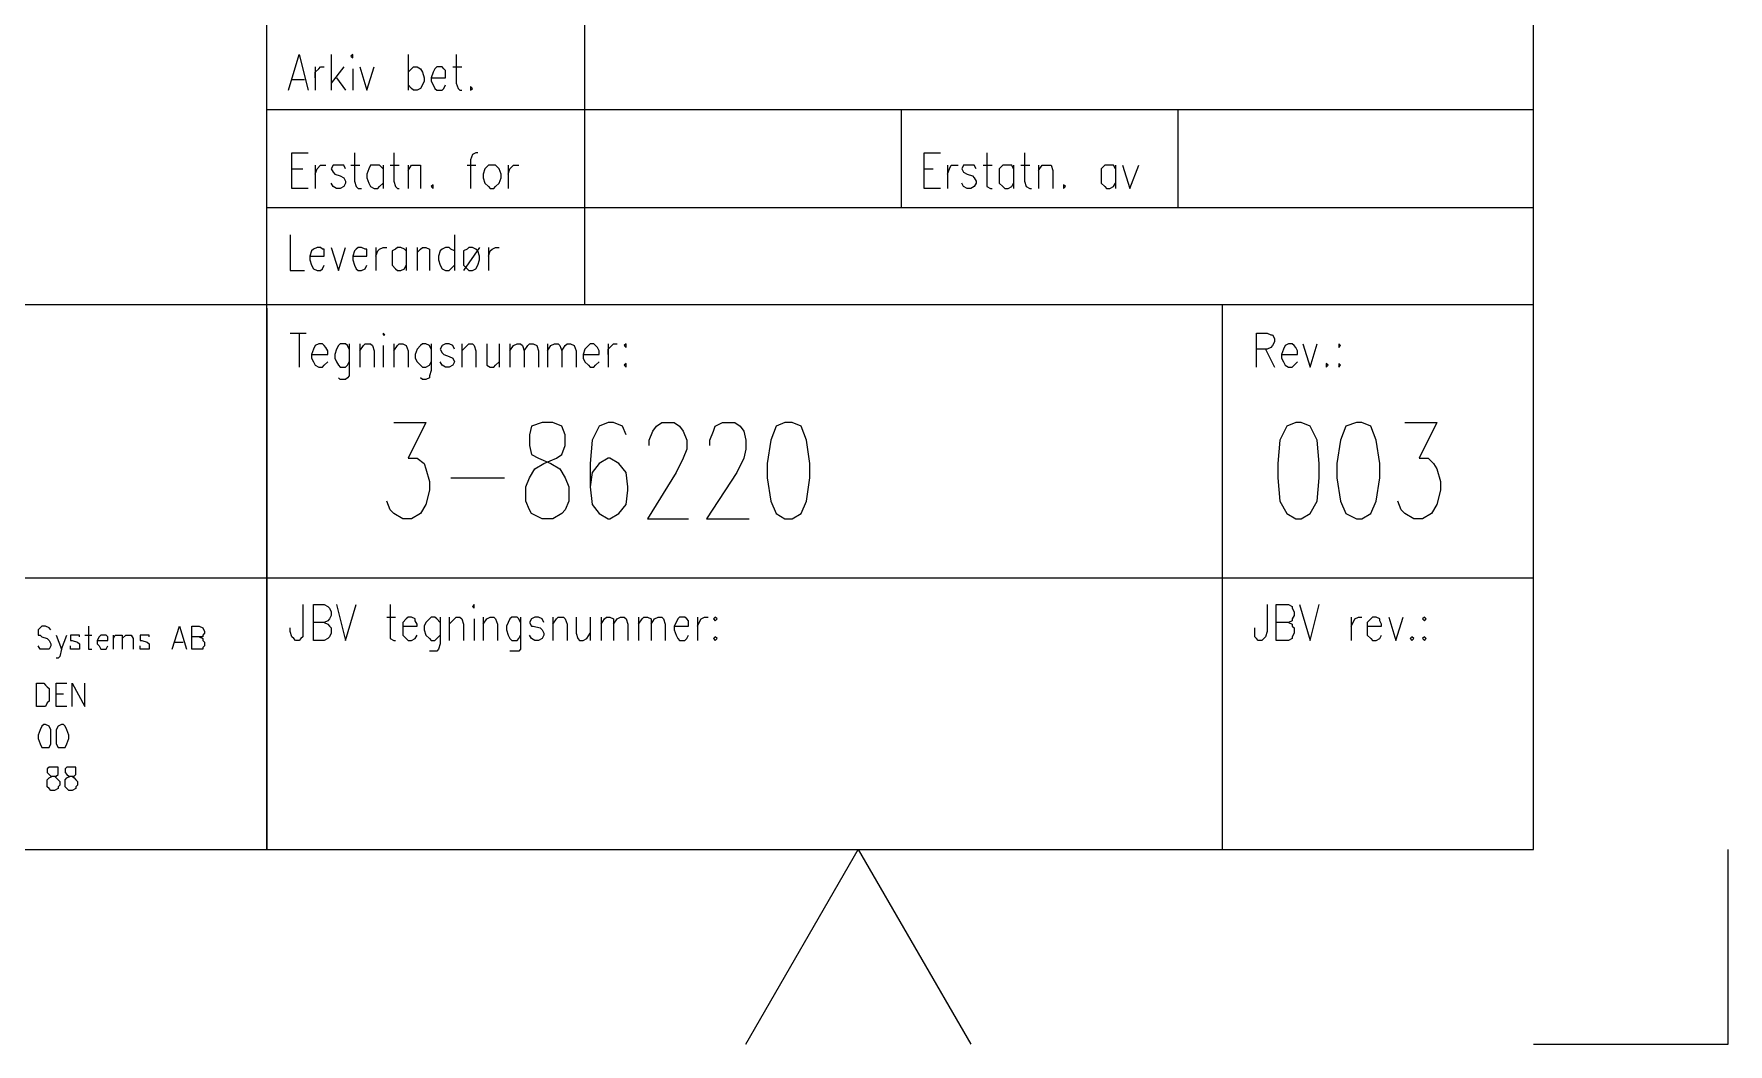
# Model space of a CAD drawing. Header units: millimetres. Extents: x -45 to 90, y -17 to 16.
# Drawn here: x 85.528 to 89.876, y -6.707 to -4.114 of the extents above; entities that cross this region are included whole.
import ezdxf

# ---------------------------------------------------------------- set-up
doc = ezdxf.new("R2010")
doc.units = ezdxf.units.MM
doc.layers.add('PDF_Geometry', color=7, linetype='Continuous')

msp = doc.modelspace()

# ---------------------------------------------------------------- linework, layer by layer
at = {"layer": 'PDF_Geometry', "lineweight": 25}
for points in [[(-44.1267, 7.6371), (-44.1267, -6.2069), (89.3766, -6.2069), (89.3766, 7.6371)], [(86.3417, -4.1715), (86.3465, -4.1761), (86.3465, -4.1715), (86.3465, -4.167)], [(86.649, -4.2495), (86.649, -4.2541), (86.649, -4.2586), (86.6536, -4.2541)], [(86.6994, -4.4512), (86.6949, -4.4512), (86.6855, -4.4603), (86.6811, -4.4741), (86.6811, -4.4833), (86.6855, -4.497), (86.6949, -4.5062), (86.6994, -4.5108), (86.7086, -4.5108), (86.7132, -4.5062), (86.7224, -4.497), (86.727, -4.4833), (86.727, -4.4741), (86.7224, -4.4603), (86.7132, -4.4512), (86.7086, -4.4512)], [(86.5528, -4.5016), (86.5482, -4.5062), (86.5528, -4.5108), (86.5528, -4.5062)], [(88.1709, -4.5016), (88.1709, -4.5062), (88.1709, -4.5108), (88.1753, -4.5062)], [(86.6444, -4.662), (86.6399, -4.6666), (86.6307, -4.6712), (86.6307, -4.685), (86.6307, -4.6941), (86.6307, -4.7079), (86.6399, -4.7171), (86.6444, -4.7216), (86.6536, -4.7216), (86.6628, -4.7171), (86.6674, -4.7079), (86.6719, -4.6941), (86.6719, -4.685), (86.6674, -4.6712), (86.6628, -4.6666), (86.6536, -4.662)], [(86.4244, -4.8867), (86.429, -4.8867), (86.4244, -4.8821)], [(87.0478, -4.9096), (87.0433, -4.9142), (87.0478, -4.9188), (87.0478, -4.9142)], [(88.8769, -4.9096), (88.8769, -4.9142), (88.8769, -4.9188), (88.8815, -4.9142)], [(87.0478, -4.96), (87.0433, -4.9646), (87.0478, -4.9692), (87.0478, -4.9646)], [(88.8448, -4.96), (88.8448, -4.9646), (88.8448, -4.9692), (88.8494, -4.9646)], [(88.8769, -4.96), (88.8769, -4.9646), (88.8769, -4.9692), (88.8815, -4.9646)], [(86.8324, -5.1113), (86.8049, -5.1205), (86.8001, -5.1434), (86.8001, -5.1709), (86.8049, -5.1938), (86.8232, -5.203), (86.8553, -5.2167), (86.8782, -5.2305), (86.892, -5.2534), (86.9011, -5.2763), (86.9011, -5.313), (86.892, -5.3359), (86.8828, -5.3451), (86.8599, -5.3588), (86.8324, -5.3588), (86.8049, -5.3451), (86.8001, -5.3359), (86.7911, -5.313), (86.7911, -5.2763), (86.8001, -5.2534), (86.814, -5.2305), (86.837, -5.2167), (86.8691, -5.203), (86.8828, -5.1938), (86.892, -5.1709), (86.892, -5.1434), (86.8828, -5.1205), (86.8599, -5.1113)], [(87.4558, -5.1113), (87.4329, -5.1205), (87.4192, -5.1571), (87.41, -5.2167), (87.41, -5.2534), (87.4192, -5.313), (87.4329, -5.3451), (87.4558, -5.3588), (87.4742, -5.3588), (87.4971, -5.3451), (87.5108, -5.313), (87.52, -5.2534), (87.52, -5.2167), (87.5108, -5.1571), (87.4971, -5.1205), (87.4742, -5.1113)], [(88.7669, -5.1113), (88.744, -5.1205), (88.7256, -5.1571), (88.721, -5.2167), (88.721, -5.2534), (88.7256, -5.313), (88.744, -5.3451), (88.7669, -5.3588), (88.7806, -5.3588), (88.8036, -5.3451), (88.8219, -5.313), (88.8265, -5.2534), (88.8265, -5.2167), (88.8219, -5.1571), (88.8036, -5.1205), (88.7806, -5.1113)], [(88.9227, -5.1113), (88.8952, -5.1205), (88.8815, -5.1571), (88.8723, -5.2167), (88.8723, -5.2534), (88.8815, -5.313), (88.8952, -5.3451), (88.9227, -5.3588), (88.9365, -5.3588), (88.9594, -5.3451), (88.9732, -5.313), (88.9823, -5.2534), (88.9823, -5.2167), (88.9732, -5.1571), (88.9594, -5.1205), (88.9365, -5.1113)], [(86.6536, -5.5835), (86.6582, -5.588), (86.6582, -5.5835), (86.6582, -5.5789)], [(87.277, -5.611), (87.2725, -5.6155), (87.277, -5.6201), (87.2816, -5.6155)], [(89.0969, -5.611), (89.0922, -5.6155), (89.0969, -5.6201), (89.1015, -5.6155)], [(87.277, -5.6614), (87.2725, -5.666), (87.277, -5.6706), (87.2816, -5.666)], [(89.0649, -5.6614), (89.0603, -5.666), (89.0649, -5.6706), (89.0694, -5.666)], [(89.0969, -5.6614), (89.0922, -5.666), (89.0969, -5.6706), (89.1015, -5.666)], [(85.5351, -5.8402), (85.5351, -5.7806), (85.5534, -5.7806), (85.558, -5.7852), (85.5626, -5.7897), (85.5672, -5.7943), (85.5672, -5.8035), (85.5672, -5.8172), (85.5672, -5.8264), (85.5626, -5.831), (85.558, -5.8402), (85.5534, -5.8402)], [(85.5534, -5.886), (85.5488, -5.8906), (85.5442, -5.8998), (85.5395, -5.9135), (85.5395, -5.9227), (85.5442, -5.9362), (85.5488, -5.9456), (85.5534, -5.9456), (85.558, -5.9456), (85.5672, -5.9456), (85.5718, -5.9362), (85.5718, -5.9227), (85.5718, -5.9135), (85.5718, -5.8998), (85.5672, -5.8906), (85.558, -5.886)], [(85.5993, -5.886), (85.5901, -5.8906), (85.5855, -5.8998), (85.5855, -5.9135), (85.5855, -5.9227), (85.5855, -5.9362), (85.5901, -5.9456), (85.5993, -5.9456), (85.6038, -5.9456), (85.6084, -5.9456), (85.613, -5.9362), (85.6176, -5.9227), (85.6176, -5.9135), (85.613, -5.8998), (85.6084, -5.8906), (85.6038, -5.886)], [(85.5718, -5.996), (85.5672, -5.996), (85.5626, -6.0006), (85.5626, -6.0098), (85.5672, -6.0144), (85.5718, -6.0189), (85.5809, -6.0189), (85.5855, -6.0235), (85.5901, -6.0281), (85.5947, -6.0327), (85.5947, -6.0419), (85.5901, -6.0465), (85.5901, -6.0508), (85.5809, -6.0556), (85.5718, -6.0556), (85.5672, -6.0508), (85.5626, -6.0465), (85.5626, -6.0419), (85.5626, -6.0327), (85.5626, -6.0281), (85.5672, -6.0235), (85.5763, -6.0189), (85.5855, -6.0189), (85.5901, -6.0144), (85.5901, -6.0098), (85.5901, -6.0006), (85.5901, -5.996), (85.5809, -5.996)], [(85.6176, -5.996), (85.613, -5.996), (85.6084, -6.0006), (85.6084, -6.0098), (85.613, -6.0144), (85.6176, -6.0189), (85.6268, -6.0189), (85.6313, -6.0235), (85.6359, -6.0281), (85.6405, -6.0327), (85.6405, -6.0419), (85.6359, -6.0465), (85.6359, -6.0508), (85.6268, -6.0556), (85.6176, -6.0556), (85.613, -6.0508), (85.6084, -6.0465), (85.6084, -6.0419), (85.6084, -6.0327), (85.6084, -6.0281), (85.613, -6.0235), (85.6222, -6.0189), (85.6313, -6.0189), (85.6359, -6.0144), (85.6359, -6.0098), (85.6359, -6.0006), (85.6359, -5.996), (85.6268, -5.996)]]:
    msp.add_lwpolyline(points, close=True, dxfattribs=at)
for points in [[(89.3766, -1.2836), (80.0662, -1.2836), (80.0662, -6.2069), (89.3766, -6.2069), (89.3766, -3.0576)], [(86.1264, -4.8179), (86.1264, -6.2069), (86.1264, -2.0353), (86.1264, -1.2836)], [(86.9424, -4.8087), (86.9424, -2.0353), (86.9424, -1.2836)], [(89.3766, -5.8585), (89.3766, -2.5075)], [(86.1814, -4.2586), (86.2089, -4.167), (86.2319, -4.2586)], [(86.2915, -4.167), (86.2915, -4.2586)], [(86.4886, -4.167), (86.4886, -4.2586)], [(86.6123, -4.167), (86.6123, -4.2403), (86.6169, -4.2541), (86.6215, -4.2586), (86.6261, -4.2586)], [(86.2502, -4.1991), (86.2502, -4.2586)], [(86.2502, -4.2266), (86.2502, -4.2128), (86.2594, -4.2036), (86.264, -4.1991), (86.2731, -4.1991)], [(86.3235, -4.1991), (86.2915, -4.2403)], [(86.3465, -4.2036), (86.3465, -4.2586)], [(86.3648, -4.1991), (86.3831, -4.2586), (86.4015, -4.1991)], [(86.4886, -4.2128), (86.4977, -4.2036), (86.5023, -4.1991), (86.5115, -4.1991), (86.5207, -4.2036), (86.5252, -4.2128), (86.5298, -4.2266), (86.5298, -4.2357), (86.5252, -4.2449), (86.5207, -4.2541), (86.5115, -4.2586), (86.5023, -4.2586), (86.4977, -4.2541), (86.4886, -4.2449)], [(86.5482, -4.2266), (86.5848, -4.2266), (86.5848, -4.2172), (86.5848, -4.2082), (86.5803, -4.2036), (86.5757, -4.1991), (86.5619, -4.1991), (86.5573, -4.2036), (86.5528, -4.2128), (86.5482, -4.2266), (86.5482, -4.2357), (86.5528, -4.2449), (86.5573, -4.2541), (86.5619, -4.2586), (86.5757, -4.2586), (86.5803, -4.2541), (86.5848, -4.2449)], [(86.6032, -4.1991), (86.6261, -4.1991)], [(86.1906, -4.2311), (86.2227, -4.2311)], [(86.3052, -4.2266), (86.3281, -4.2586)], [(89.3766, -4.3091), (86.1264, -4.3091)], [(87.7538, -4.3091), (87.7538, -4.561)], [(88.4643, -4.3091), (88.4643, -4.561)], [(86.2319, -4.5108), (86.1906, -4.5108), (86.1906, -4.4191), (86.2319, -4.4191)], [(86.3511, -4.4191), (86.3511, -4.4924), (86.3556, -4.5062), (86.3602, -4.5108), (86.3694, -4.5108)], [(86.4519, -4.4191), (86.4519, -4.4924), (86.4563, -4.5062), (86.4611, -4.5108), (86.4657, -4.5108)], [(86.6674, -4.4191), (86.6628, -4.4191), (86.6536, -4.4237), (86.649, -4.4374), (86.649, -4.5108)], [(87.8546, -4.5108), (87.8134, -4.5108), (87.8134, -4.4191), (87.8546, -4.4191)], [(87.9738, -4.4191), (87.9738, -4.4924), (87.9738, -4.5062), (87.983, -4.5108), (87.9876, -4.5108)], [(88.0701, -4.4191), (88.0701, -4.4924), (88.0747, -4.5062), (88.0838, -4.5108), (88.0884, -4.5108)], [(86.1906, -4.4603), (86.2181, -4.4603)], [(86.2502, -4.4512), (86.2502, -4.5108)], [(86.2502, -4.4741), (86.2548, -4.4603), (86.264, -4.4512), (86.2685, -4.4512), (86.2777, -4.4512)], [(86.3281, -4.4603), (86.3235, -4.4512), (86.3144, -4.4512), (86.3052, -4.4512), (86.296, -4.4512), (86.2915, -4.4603), (86.296, -4.4695), (86.3006, -4.4741), (86.3144, -4.4787), (86.3235, -4.4833), (86.3281, -4.4924), (86.3281, -4.497), (86.3235, -4.5062), (86.3144, -4.5108), (86.3052, -4.5108), (86.296, -4.5062), (86.2915, -4.497)], [(86.3417, -4.4512), (86.3648, -4.4512)], [(86.4244, -4.4603), (86.4152, -4.4512), (86.4106, -4.4512), (86.4015, -4.4512), (86.3923, -4.4512), (86.3877, -4.4603), (86.3831, -4.4741), (86.3831, -4.4833), (86.3877, -4.497), (86.3923, -4.5062), (86.4015, -4.5108), (86.4106, -4.5108), (86.4152, -4.5062), (86.4244, -4.497)], [(86.4244, -4.4512), (86.4244, -4.5108)], [(86.4427, -4.4512), (86.4657, -4.4512)], [(86.4886, -4.4512), (86.4886, -4.5108)], [(86.4886, -4.4649), (86.4977, -4.4512), (86.5023, -4.4512), (86.5115, -4.4512), (86.5207, -4.4512), (86.5207, -4.4649), (86.5207, -4.5108)], [(86.6399, -4.4512), (86.6628, -4.4512)], [(86.7453, -4.4512), (86.7453, -4.5108)], [(86.7453, -4.4741), (86.7499, -4.4603), (86.759, -4.4512), (86.7636, -4.4512), (86.7728, -4.4512)], [(87.8134, -4.4603), (87.8363, -4.4603)], [(87.873, -4.4512), (87.873, -4.5108)], [(87.873, -4.4741), (87.8776, -4.4603), (87.8821, -4.4512), (87.8913, -4.4512), (87.9005, -4.4512)], [(87.9461, -4.4603), (87.9417, -4.4512), (87.9326, -4.4512), (87.9234, -4.4512), (87.9142, -4.4512), (87.9097, -4.4603), (87.9142, -4.4695), (87.9234, -4.4741), (87.9372, -4.4787), (87.9417, -4.4833), (87.9461, -4.4924), (87.9461, -4.497), (87.9417, -4.5062), (87.9326, -4.5108), (87.9234, -4.5108), (87.9142, -4.5062), (87.9097, -4.497)], [(87.9647, -4.4512), (87.9876, -4.4512)], [(88.0426, -4.4603), (88.038, -4.4512), (88.0288, -4.4512), (88.0197, -4.4512), (88.0151, -4.4512), (88.0059, -4.4603), (88.0059, -4.4741), (88.0059, -4.4833), (88.0059, -4.497), (88.0151, -4.5062), (88.0197, -4.5108), (88.0288, -4.5108), (88.038, -4.5062), (88.0426, -4.497)], [(88.0426, -4.4512), (88.0426, -4.5108)], [(88.0607, -4.4512), (88.0838, -4.4512)], [(88.1068, -4.4512), (88.1068, -4.5108)], [(88.1068, -4.4649), (88.1159, -4.4512), (88.1251, -4.4512), (88.1343, -4.4512), (88.1389, -4.4512), (88.1434, -4.4649), (88.1434, -4.5108)], [(88.3039, -4.4603), (88.2993, -4.4512), (88.2899, -4.4512), (88.281, -4.4512), (88.2764, -4.4512), (88.2672, -4.4603), (88.2672, -4.4741), (88.2672, -4.4833), (88.2672, -4.497), (88.2764, -4.5062), (88.281, -4.5108), (88.2899, -4.5108), (88.2993, -4.5062), (88.3039, -4.497)], [(88.3039, -4.4512), (88.3039, -4.5108)], [(88.3222, -4.4512), (88.3406, -4.5108), (88.3635, -4.4512)], [(89.3766, -4.561), (86.1264, -4.561)], [(86.186, -4.63), (86.186, -4.7216), (86.2227, -4.7216)], [(86.6078, -4.63), (86.6078, -4.7216)], [(86.2364, -4.685), (86.2731, -4.685), (86.2731, -4.6756), (86.2731, -4.6666), (86.2685, -4.6666), (86.264, -4.662), (86.2548, -4.662), (86.2456, -4.6666), (86.241, -4.6712), (86.2364, -4.685), (86.2364, -4.6941), (86.241, -4.7079), (86.2456, -4.7171), (86.2548, -4.7216), (86.264, -4.7216), (86.2685, -4.7171), (86.2731, -4.7079)], [(86.2915, -4.662), (86.3098, -4.7216), (86.3281, -4.662)], [(86.3465, -4.685), (86.3831, -4.685), (86.3831, -4.6756), (86.3831, -4.6666), (86.3786, -4.6666), (86.3694, -4.662), (86.3602, -4.662), (86.3556, -4.6666), (86.3511, -4.6712), (86.3465, -4.685), (86.3465, -4.6941), (86.3511, -4.7079), (86.3556, -4.7171), (86.3602, -4.7216), (86.3694, -4.7216), (86.3786, -4.7171), (86.3831, -4.7079)], [(86.4061, -4.662), (86.4061, -4.7216)], [(86.4061, -4.685), (86.4106, -4.6712), (86.4152, -4.6666), (86.4244, -4.662), (86.4336, -4.662)], [(86.484, -4.6712), (86.4794, -4.6666), (86.4702, -4.662), (86.4611, -4.662), (86.4563, -4.6666), (86.4473, -4.6712), (86.4473, -4.685), (86.4473, -4.6941), (86.4473, -4.7079), (86.4563, -4.7171), (86.4611, -4.7216), (86.4702, -4.7216), (86.4794, -4.7171), (86.484, -4.7079)], [(86.484, -4.662), (86.484, -4.7216)], [(86.5115, -4.662), (86.5115, -4.7216)], [(86.5115, -4.6756), (86.5207, -4.6666), (86.5252, -4.662), (86.5344, -4.662), (86.5436, -4.6666), (86.5436, -4.6756), (86.5436, -4.7216)], [(86.6078, -4.6712), (86.5986, -4.6666), (86.594, -4.662), (86.5848, -4.662), (86.5757, -4.6666), (86.5709, -4.6712), (86.5665, -4.685), (86.5665, -4.6941), (86.5709, -4.7079), (86.5757, -4.7171), (86.5848, -4.7216), (86.594, -4.7216), (86.5986, -4.7171), (86.6078, -4.7079)], [(86.6719, -4.662), (86.6307, -4.7216)], [(86.6949, -4.662), (86.6949, -4.7216)], [(86.6949, -4.685), (86.6994, -4.6712), (86.704, -4.6666), (86.7132, -4.662), (86.7224, -4.662)], [(80.0662, -4.8087), (89.3766, -4.8087)], [(88.5789, -6.2069), (88.5789, -4.8087)], [(86.186, -4.8821), (86.2271, -4.8821)], [(86.2089, -4.8821), (86.2089, -4.9692)], [(86.241, -4.9371), (86.2823, -4.9371), (86.2823, -4.9279), (86.2777, -4.9188), (86.2731, -4.9142), (86.2685, -4.9096), (86.2594, -4.9096), (86.2502, -4.9142), (86.2456, -4.9233), (86.241, -4.9371), (86.241, -4.9463), (86.2456, -4.9554), (86.2502, -4.9646), (86.2594, -4.9692), (86.2685, -4.9692), (86.2731, -4.9646), (86.2823, -4.9554)], [(86.3373, -4.9233), (86.3327, -4.9142), (86.3281, -4.9096), (86.3144, -4.9096), (86.3098, -4.9142), (86.3052, -4.9233), (86.3006, -4.9371), (86.3006, -4.9463), (86.3052, -4.9554), (86.3098, -4.9646), (86.3144, -4.9692), (86.3281, -4.9692), (86.3327, -4.9646), (86.3373, -4.9554)], [(86.3373, -4.9096), (86.3373, -4.9784), (86.3373, -4.9921), (86.3327, -4.9967), (86.3281, -5.0013), (86.3144, -5.0013), (86.3098, -4.9967)], [(86.3648, -4.9096), (86.3648, -4.9692)], [(86.3648, -4.9279), (86.374, -4.9142), (86.3786, -4.9096), (86.3923, -4.9096), (86.3969, -4.9142), (86.4015, -4.9279), (86.4015, -4.9692)], [(86.4519, -4.9096), (86.4519, -4.9692)], [(86.4519, -4.9279), (86.4611, -4.9142), (86.4657, -4.9096), (86.4748, -4.9096), (86.484, -4.9142), (86.4886, -4.9279), (86.4886, -4.9692)], [(86.5482, -4.9233), (86.5436, -4.9142), (86.5344, -4.9096), (86.5252, -4.9096), (86.5207, -4.9142), (86.5115, -4.9233), (86.5069, -4.9371), (86.5069, -4.9463), (86.5115, -4.9554), (86.5207, -4.9646), (86.5252, -4.9692), (86.5344, -4.9692), (86.5436, -4.9646), (86.5482, -4.9554)], [(86.5482, -4.9096), (86.5482, -4.9784), (86.5436, -4.9921), (86.5436, -4.9967), (86.5344, -5.0013), (86.5252, -5.0013), (86.5207, -4.9967)], [(86.6078, -4.9233), (86.6032, -4.9142), (86.594, -4.9096), (86.5848, -4.9096), (86.5757, -4.9142), (86.5709, -4.9233), (86.5757, -4.9325), (86.5803, -4.9371), (86.594, -4.9417), (86.6032, -4.9463), (86.6078, -4.9554), (86.6032, -4.9646), (86.594, -4.9692), (86.5848, -4.9692), (86.5757, -4.9646), (86.5709, -4.9554)], [(86.6261, -4.9096), (86.6261, -4.9692)], [(86.6261, -4.9279), (86.6399, -4.9142), (86.6444, -4.9096), (86.6536, -4.9096), (86.6582, -4.9142), (86.6628, -4.9279), (86.6628, -4.9692)], [(86.6903, -4.9096), (86.6903, -4.9554), (86.6903, -4.9646), (86.6994, -4.9692), (86.7086, -4.9692), (86.7132, -4.9646), (86.7224, -4.9554)], [(86.7224, -4.9096), (86.7224, -4.9692)], [(86.7499, -4.9096), (86.7499, -4.9692)], [(86.7499, -4.9279), (86.759, -4.9142), (86.7682, -4.9096), (86.7774, -4.9096), (86.782, -4.9142), (86.7865, -4.9279), (86.7865, -4.9692)], [(86.7865, -4.9279), (86.7957, -4.9142), (86.8001, -4.9096), (86.8095, -4.9096), (86.8186, -4.9142), (86.8232, -4.9279), (86.8232, -4.9692)], [(86.8461, -4.9096), (86.8461, -4.9692)], [(86.8461, -4.9279), (86.8553, -4.9142), (86.8645, -4.9096), (86.8736, -4.9096), (86.8782, -4.9142), (86.8828, -4.9279), (86.8828, -4.9692)], [(86.8828, -4.9279), (86.892, -4.9142), (86.8966, -4.9096), (86.9057, -4.9096), (86.9147, -4.9142), (86.9195, -4.9279), (86.9195, -4.9692)], [(86.9378, -4.9371), (86.9791, -4.9371), (86.9791, -4.9279), (86.9745, -4.9188), (86.9699, -4.9142), (86.9653, -4.9096), (86.9562, -4.9096), (86.9516, -4.9142), (86.9424, -4.9233), (86.9378, -4.9371), (86.9378, -4.9463), (86.9424, -4.9554), (86.9516, -4.9646), (86.9562, -4.9692), (86.9653, -4.9692), (86.9699, -4.9646), (86.9791, -4.9554)], [(87.002, -4.9096), (87.002, -4.9692)], [(87.002, -4.9371), (87.002, -4.9233), (87.0112, -4.9142), (87.0157, -4.9096), (87.0249, -4.9096)], [(88.666, -4.9692), (88.666, -4.8821), (88.6935, -4.8821), (88.7027, -4.8867), (88.7073, -4.8867), (88.7119, -4.8958), (88.7119, -4.9048), (88.7073, -4.9142), (88.7027, -4.9188), (88.6935, -4.9233), (88.666, -4.9233)], [(88.7302, -4.9371), (88.7715, -4.9371), (88.7715, -4.9279), (88.7669, -4.9188), (88.7623, -4.9142), (88.7577, -4.9096), (88.7484, -4.9096), (88.7394, -4.9142), (88.7348, -4.9233), (88.7302, -4.9371), (88.7302, -4.9463), (88.7348, -4.9554), (88.7394, -4.9646), (88.7484, -4.9692), (88.7577, -4.9692), (88.7623, -4.9646), (88.7715, -4.9554)], [(88.7852, -4.9096), (88.8036, -4.9692), (88.8219, -4.9096)], [(86.4244, -4.9142), (86.4244, -4.9692)], [(88.689, -4.9233), (88.7119, -4.9692)], [(86.4519, -5.1113), (86.5344, -5.1113), (86.4886, -5.203), (86.5115, -5.203), (86.5298, -5.2167), (86.5344, -5.2305), (86.5436, -5.2626), (86.5436, -5.2855), (86.5344, -5.3222), (86.5207, -5.3451), (86.4977, -5.3588), (86.4748, -5.3588), (86.4519, -5.3451), (86.4427, -5.3359), (86.4336, -5.313)], [(87.0478, -5.1434), (87.0387, -5.1205), (87.0157, -5.1113), (87.002, -5.1113), (86.9791, -5.1205), (86.9607, -5.1571), (86.9562, -5.2167), (86.9562, -5.2763), (86.9607, -5.3222), (86.9791, -5.3451), (87.002, -5.3588), (87.0066, -5.3588), (87.0293, -5.3451), (87.0478, -5.3222), (87.0524, -5.2855), (87.0524, -5.2763), (87.0478, -5.2396), (87.0293, -5.2167), (87.0066, -5.203), (87.002, -5.203), (86.9791, -5.2167), (86.9607, -5.2396), (86.9562, -5.2763)], [(87.1074, -5.1709), (87.1074, -5.1571), (87.1166, -5.134), (87.1258, -5.1205), (87.1395, -5.1113), (87.1716, -5.1113), (87.1854, -5.1205), (87.1945, -5.134), (87.2037, -5.1571), (87.2037, -5.1801), (87.1945, -5.203), (87.1762, -5.2396), (87.1028, -5.3588), (87.2083, -5.3588)], [(87.2633, -5.1709), (87.2633, -5.1571), (87.2725, -5.134), (87.277, -5.1205), (87.2954, -5.1113), (87.3275, -5.1113), (87.3412, -5.1205), (87.3504, -5.134), (87.355, -5.1571), (87.355, -5.1801), (87.3504, -5.203), (87.3321, -5.2396), (87.2541, -5.3588), (87.3641, -5.3588)], [(89.0465, -5.1113), (89.129, -5.1113), (89.0832, -5.203), (89.1061, -5.203), (89.1199, -5.2167), (89.129, -5.2305), (89.1382, -5.2626), (89.1382, -5.2855), (89.129, -5.3222), (89.1153, -5.3451), (89.0922, -5.3588), (89.0694, -5.3588), (89.0465, -5.3451), (89.0373, -5.3359), (89.0282, -5.313)], [(86.5986, -5.2534), (86.7361, -5.2534)], [(80.0662, -5.5101), (89.3766, -5.5101)], [(86.2181, -5.5789), (86.2181, -5.6476), (86.2181, -5.6614), (86.2135, -5.666), (86.2089, -5.6706), (86.1998, -5.6706), (86.1952, -5.666), (86.1906, -5.6614), (86.186, -5.6476), (86.186, -5.6385)], [(86.2731, -5.6247), (86.2823, -5.6293), (86.2869, -5.6339), (86.2915, -5.6385), (86.2915, -5.6522), (86.2869, -5.6614), (86.2823, -5.666), (86.2731, -5.6706), (86.2456, -5.6706), (86.2456, -5.5789), (86.2731, -5.5789), (86.2823, -5.5835), (86.2869, -5.588), (86.2915, -5.5972), (86.2915, -5.6064), (86.2869, -5.6155), (86.2823, -5.6201), (86.2731, -5.6247), (86.2456, -5.6247)], [(86.3052, -5.5789), (86.3281, -5.6706), (86.3556, -5.5789)], [(86.4427, -5.5789), (86.4427, -5.6522), (86.4427, -5.666), (86.4519, -5.6706), (86.4563, -5.6706)], [(88.6935, -5.5789), (88.6935, -5.6476), (88.689, -5.6614), (88.6844, -5.666), (88.6798, -5.6706), (88.6706, -5.6706), (88.666, -5.666), (88.6614, -5.6614), (88.6614, -5.6476), (88.6614, -5.6385)], [(88.7484, -5.6247), (88.7577, -5.6293), (88.7577, -5.6339), (88.7623, -5.6385), (88.7623, -5.6522), (88.7577, -5.6614), (88.7577, -5.666), (88.7484, -5.6706), (88.7165, -5.6706), (88.7165, -5.5789), (88.7484, -5.5789), (88.7577, -5.5835), (88.7577, -5.588), (88.7623, -5.5972), (88.7623, -5.6064), (88.7577, -5.6155), (88.7577, -5.6201), (88.7484, -5.6247), (88.7165, -5.6247)], [(88.7761, -5.5789), (88.8036, -5.6706), (88.8265, -5.5789)], [(85.5718, -5.6431), (85.5672, -5.6385), (85.558, -5.6339), (85.5488, -5.6339), (85.5442, -5.6385), (85.5395, -5.6431), (85.5395, -5.6476), (85.5395, -5.6568), (85.5442, -5.6568), (85.5488, -5.6614), (85.5626, -5.666), (85.5672, -5.6706), (85.5718, -5.6797), (85.5718, -5.6843), (85.5672, -5.6935), (85.558, -5.6935), (85.5488, -5.6935), (85.5442, -5.6935), (85.5395, -5.6843)], [(85.668, -5.6339), (85.668, -5.6843), (85.668, -5.6935), (85.6726, -5.6935), (85.6772, -5.6935)], [(85.8833, -5.6935), (85.9018, -5.6339), (85.9201, -5.6935)], [(85.9522, -5.6614), (85.9614, -5.666), (85.9614, -5.6706), (85.966, -5.6751), (85.966, -5.6843), (85.9614, -5.6889), (85.9614, -5.6935), (85.9522, -5.6935), (85.9339, -5.6935), (85.9339, -5.6339), (85.9522, -5.6339), (85.9614, -5.6385), (85.966, -5.6476), (85.966, -5.6522), (85.9614, -5.6568), (85.9614, -5.6614), (85.9522, -5.6614), (85.9339, -5.6614)], [(86.4336, -5.611), (86.4563, -5.611)], [(86.4748, -5.6339), (86.5115, -5.6339), (86.5115, -5.6293), (86.5069, -5.6201), (86.5069, -5.6155), (86.4977, -5.611), (86.4886, -5.611), (86.484, -5.6155), (86.4748, -5.6247), (86.4748, -5.6339), (86.4748, -5.6431), (86.4748, -5.6568), (86.484, -5.666), (86.4886, -5.6706), (86.4977, -5.6706), (86.5069, -5.666), (86.5115, -5.6568)], [(86.5709, -5.6247), (86.5619, -5.6155), (86.5573, -5.611), (86.5482, -5.611), (86.5436, -5.6155), (86.5344, -5.6247), (86.5298, -5.6339), (86.5298, -5.6431), (86.5344, -5.6568), (86.5436, -5.666), (86.5482, -5.6706), (86.5573, -5.6706), (86.5619, -5.666), (86.5709, -5.6568)], [(86.5709, -5.611), (86.5709, -5.6797), (86.5665, -5.6935), (86.5619, -5.6981), (86.5573, -5.6981), (86.5482, -5.6981), (86.5436, -5.6981)], [(86.594, -5.611), (86.594, -5.6706)], [(86.594, -5.6293), (86.6078, -5.6155), (86.6123, -5.611), (86.6215, -5.611), (86.6261, -5.6155), (86.6307, -5.6293), (86.6307, -5.6706)], [(86.6582, -5.6155), (86.6582, -5.6706)], [(86.6811, -5.611), (86.6811, -5.6706)], [(86.6811, -5.6293), (86.6903, -5.6155), (86.6994, -5.611), (86.7086, -5.611), (86.7132, -5.6155), (86.7178, -5.6293), (86.7178, -5.6706)], [(86.7774, -5.6247), (86.7728, -5.6155), (86.7682, -5.611), (86.7545, -5.611), (86.7499, -5.6155), (86.7453, -5.6247), (86.7407, -5.6339), (86.7407, -5.6431), (86.7453, -5.6568), (86.7499, -5.666), (86.7545, -5.6706), (86.7682, -5.6706), (86.7728, -5.666), (86.7774, -5.6568)], [(86.7774, -5.611), (86.7774, -5.6797), (86.7774, -5.6935), (86.7728, -5.6981), (86.7682, -5.6981), (86.7545, -5.6981), (86.7499, -5.6981)], [(86.837, -5.6247), (86.8324, -5.6155), (86.8232, -5.611), (86.814, -5.611), (86.8049, -5.6155), (86.8001, -5.6247), (86.8049, -5.6339), (86.8095, -5.6339), (86.8278, -5.6385), (86.8324, -5.6431), (86.837, -5.6522), (86.837, -5.6568), (86.8324, -5.666), (86.8232, -5.6706), (86.814, -5.6706), (86.8049, -5.666), (86.8001, -5.6568)], [(86.8599, -5.611), (86.8599, -5.6706)], [(86.8599, -5.6293), (86.8691, -5.6155), (86.8736, -5.611), (86.8874, -5.611), (86.892, -5.6155), (86.8966, -5.6293), (86.8966, -5.6706)], [(86.9195, -5.611), (86.9195, -5.6522), (86.9241, -5.666), (86.9287, -5.6706), (86.9378, -5.6706), (86.947, -5.666), (86.9562, -5.6522)], [(86.9562, -5.611), (86.9562, -5.6706)], [(86.9837, -5.611), (86.9837, -5.6706)], [(86.9837, -5.6293), (86.9928, -5.6155), (86.9974, -5.611), (87.0066, -5.611), (87.0157, -5.6155), (87.0157, -5.6293), (87.0157, -5.6706)], [(87.0157, -5.6293), (87.0249, -5.6155), (87.0341, -5.611), (87.0433, -5.611), (87.0478, -5.6155), (87.0524, -5.6293), (87.0524, -5.6706)], [(87.0799, -5.611), (87.0799, -5.6706)], [(87.0799, -5.6293), (87.0891, -5.6155), (87.0937, -5.611), (87.1028, -5.611), (87.112, -5.6155), (87.112, -5.6293), (87.112, -5.6706)], [(87.112, -5.6293), (87.1212, -5.6155), (87.1304, -5.611), (87.1395, -5.611), (87.1439, -5.6155), (87.1487, -5.6293), (87.1487, -5.6706)], [(87.1716, -5.6339), (87.2083, -5.6339), (87.2083, -5.6293), (87.2083, -5.6201), (87.2037, -5.6155), (87.1991, -5.611), (87.1854, -5.611), (87.1808, -5.6155), (87.1762, -5.6247), (87.1716, -5.6339), (87.1716, -5.6431), (87.1762, -5.6568), (87.1808, -5.666), (87.1854, -5.6706), (87.1991, -5.6706), (87.2037, -5.666), (87.2083, -5.6568)], [(87.2312, -5.611), (87.2312, -5.6706)], [(87.2312, -5.6339), (87.2358, -5.6247), (87.2404, -5.6155), (87.2495, -5.611), (87.2585, -5.611)], [(88.909, -5.611), (88.909, -5.6706)], [(88.909, -5.6339), (88.9136, -5.6247), (88.9182, -5.6155), (88.9273, -5.611), (88.9365, -5.611)], [(88.9502, -5.6339), (88.9869, -5.6339), (88.9869, -5.6293), (88.9823, -5.6201), (88.9823, -5.6155), (88.9732, -5.611), (88.964, -5.611), (88.9594, -5.6155), (88.9502, -5.6247), (88.9502, -5.6339), (88.9502, -5.6431), (88.9502, -5.6568), (88.9594, -5.666), (88.964, -5.6706), (88.9732, -5.6706), (88.9823, -5.666), (88.9869, -5.6568)], [(89.0053, -5.611), (89.0236, -5.6706), (89.0419, -5.611)], [(85.5855, -5.6568), (85.5993, -5.6935), (85.613, -5.6568)], [(85.5993, -5.6935), (85.5947, -5.7118), (85.5901, -5.7164), (85.5855, -5.7164)], [(85.6451, -5.6614), (85.6451, -5.6568), (85.6359, -5.6568), (85.6313, -5.6568), (85.6222, -5.6568), (85.6222, -5.6614), (85.6222, -5.6706), (85.6268, -5.6706), (85.6405, -5.6751), (85.6451, -5.6797), (85.6451, -5.6843), (85.6451, -5.6935), (85.6359, -5.6935), (85.6313, -5.6935), (85.6222, -5.6935), (85.6222, -5.6843)], [(85.6589, -5.6568), (85.6772, -5.6568)], [(85.6909, -5.6706), (85.7184, -5.6706), (85.7184, -5.666), (85.7184, -5.6614), (85.7139, -5.6568), (85.7093, -5.6568), (85.7047, -5.6568), (85.7001, -5.6568), (85.6955, -5.6614), (85.6909, -5.6706), (85.6909, -5.6797), (85.6955, -5.6843), (85.7001, -5.6935), (85.7047, -5.6935), (85.7093, -5.6935), (85.7139, -5.6935), (85.7184, -5.6843)], [(85.7322, -5.6935), (85.7322, -5.6568)], [(85.7322, -5.666), (85.7368, -5.6568), (85.7414, -5.6568), (85.7505, -5.6568), (85.7551, -5.6568), (85.7551, -5.666), (85.7551, -5.6935)], [(85.7551, -5.666), (85.7643, -5.6568), (85.7687, -5.6568), (85.7735, -5.6568), (85.778, -5.6568), (85.7826, -5.666), (85.7826, -5.6935)], [(85.8239, -5.6614), (85.8239, -5.6568), (85.8147, -5.6568), (85.8101, -5.6568), (85.801, -5.6568), (85.801, -5.6614), (85.801, -5.6706), (85.8055, -5.6706), (85.8193, -5.6751), (85.8239, -5.6797), (85.8239, -5.6843), (85.8239, -5.6935), (85.8147, -5.6935), (85.8101, -5.6935), (85.801, -5.6935), (85.801, -5.6843)], [(85.8881, -5.6751), (85.911, -5.6751)], [(85.613, -5.8402), (85.5855, -5.8402), (85.5855, -5.7806), (85.613, -5.7806)], [(85.6268, -5.8402), (85.6268, -5.7806), (85.6589, -5.8402), (85.6589, -5.7806)], [(85.5855, -5.8081), (85.6038, -5.8081)], [(87.355, -6.7066), (87.6438, -6.2069), (87.9326, -6.7066)], [(89.3766, -6.7066), (89.8762, -6.7066), (89.8762, -6.2069)]]:
    msp.add_lwpolyline(points, dxfattribs=at)

doc.saveas('drawing.dxf')
